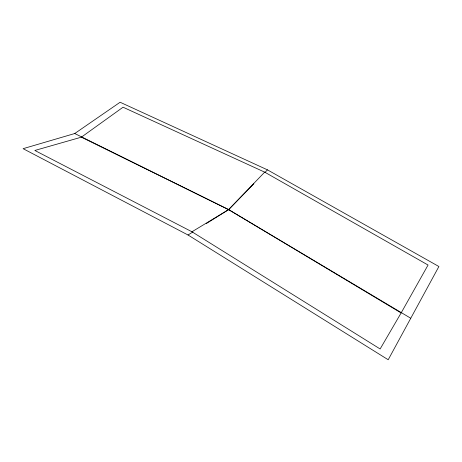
<?xml version="1.0" encoding="UTF-8"?>
<svg xmlns="http://www.w3.org/2000/svg" width="462" height="462" viewBox="0 0 462 462"><rect width="100%" height="100%" fill="white"/><g stroke="black" fill="none" stroke-linecap="round" stroke-linejoin="round"><path stroke-width="0.69" d="M410.764 318.254L388.207 359.754L188.04 235.002L23.1 148.677L74.74 133.524L120.108 102.246L267.458 169.854L438.9 266.522L410.764 318.254L228.632 209.621L74.74 133.524M401.12 312.953L428.06 265.032L264.674 172.141L123.054 107.213L81.376 137.168L34.841 150.462L191.967 231.78L380.134 348.966L401.12 312.953L228.632 209.621L81.376 137.168M264.674 172.141L228.632 209.621L206.214 223.637M253.84 183.801L228.632 209.621L191.967 231.78M264.934 172.436L267.458 169.854M188.04 235.002L192.891 231.97"/></g></svg>
